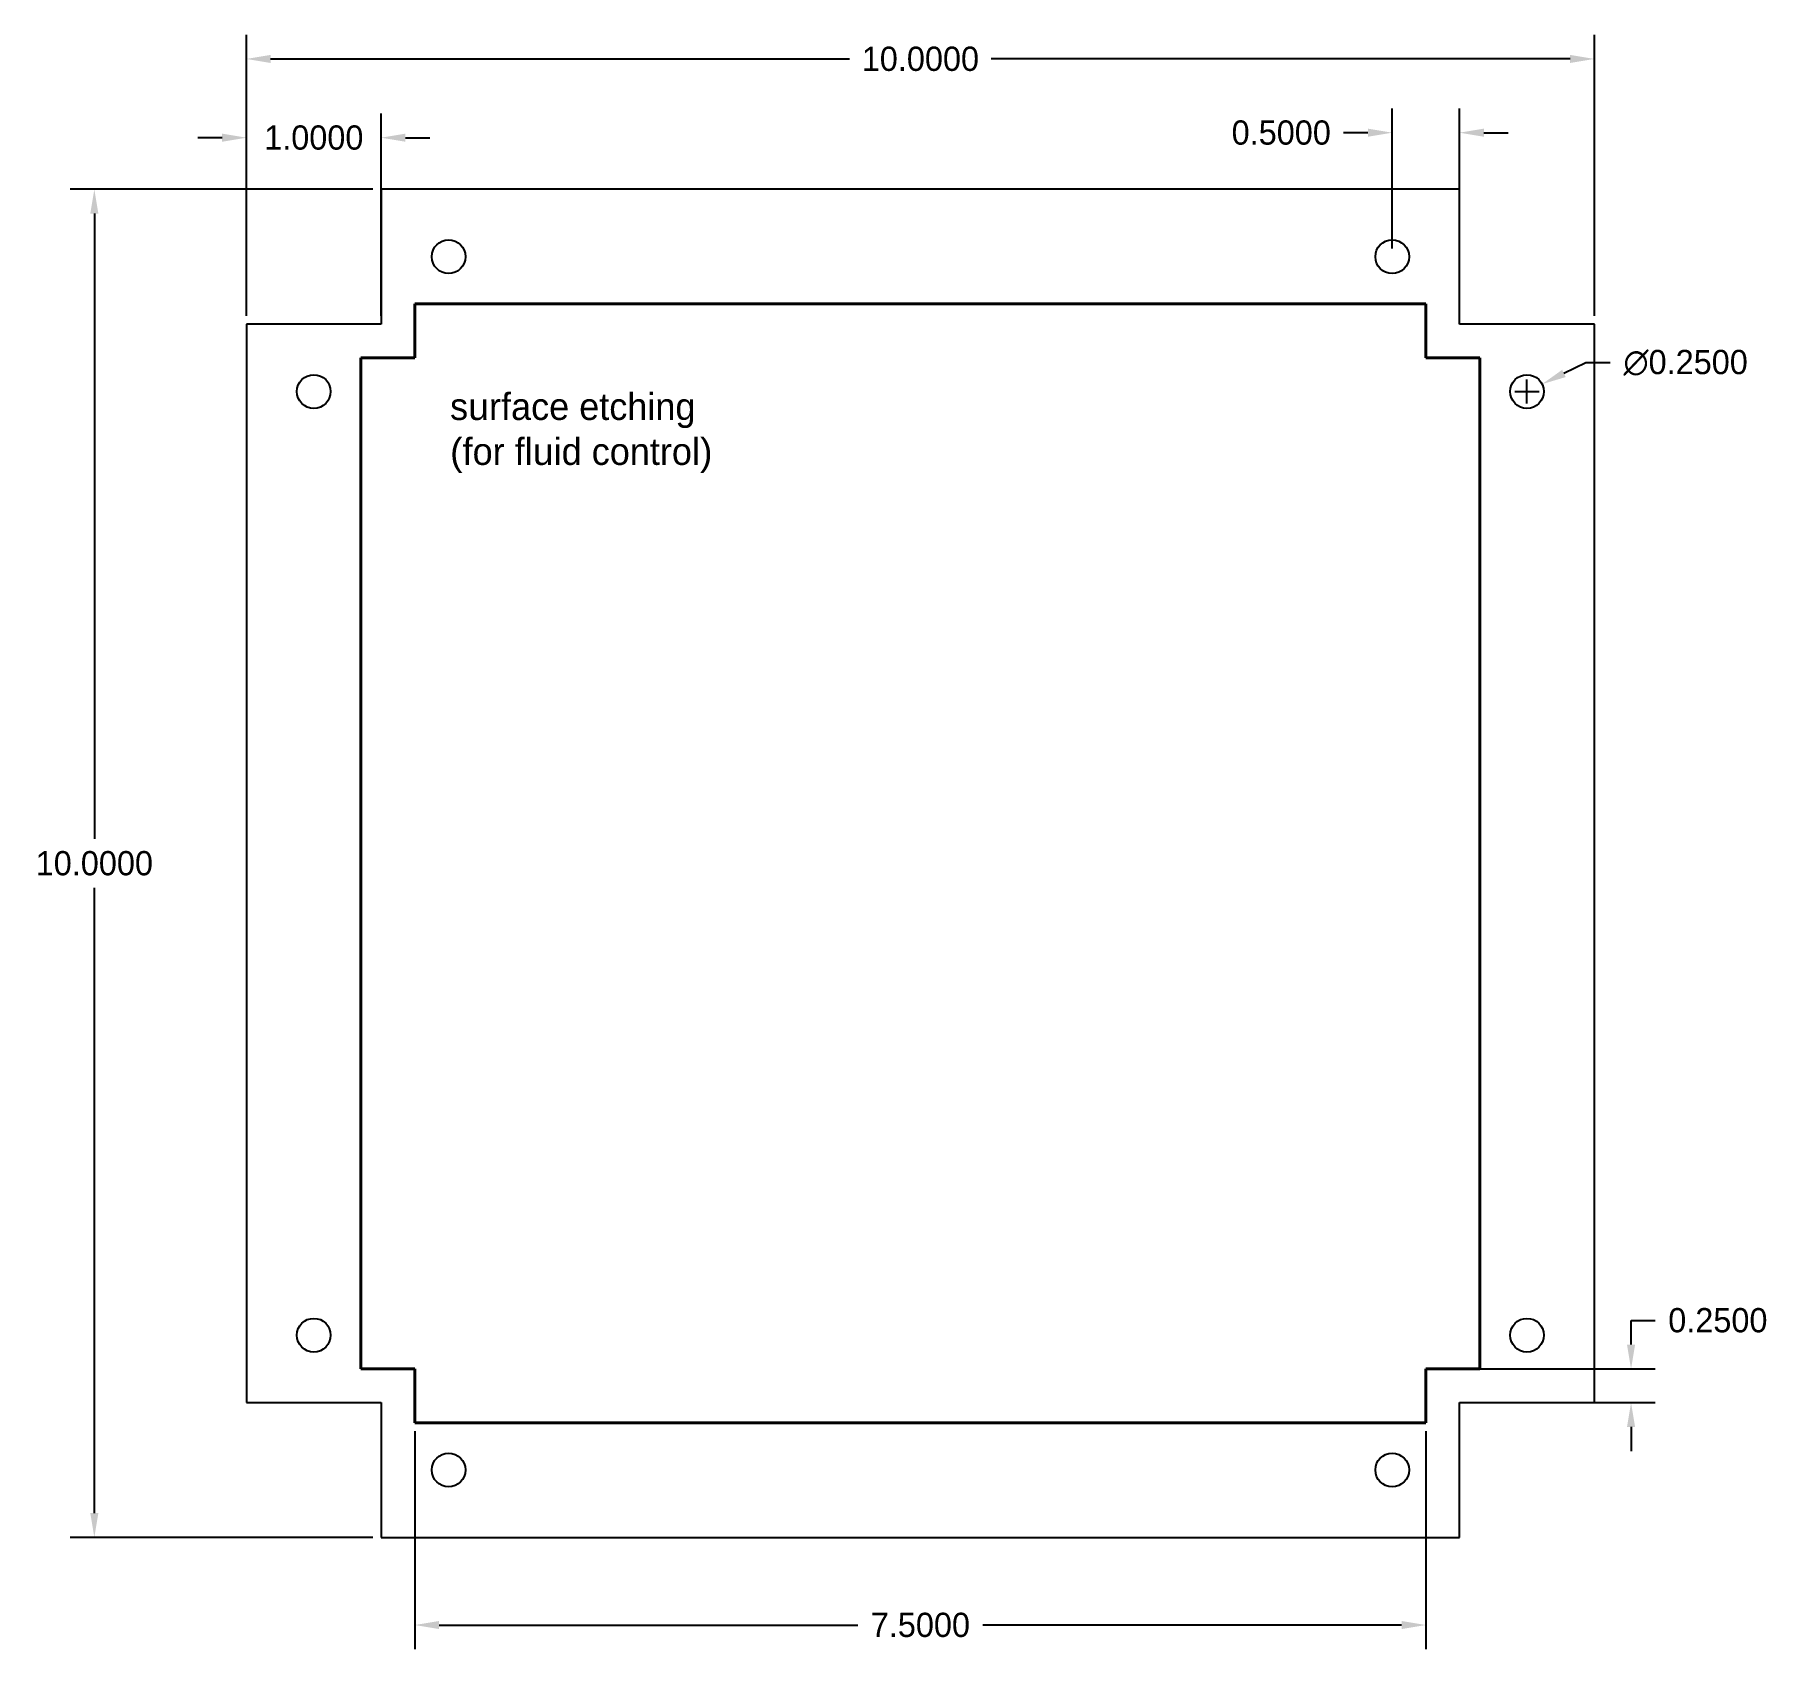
# Model space of a CAD drawing. Header units: inches. Extents: x -2.6 to 10.3, y -1.3 to 10.6.
import ezdxf

# ---------------------------------------------------------------- set-up
doc = ezdxf.new("R2010")
doc.units = ezdxf.units.IN
doc.header["$MEASUREMENT"] = 0
doc.dimstyles.get("Standard").update_dxf_attribs({"dimtxt": 0.18, "dimasz": 0.18, "dimexe": 0.18, "dimexo": 0.0625, "dimgap": 0.09, "dimtad": 0, "dimtih": 1, "dimtoh": 1, "dimdec": 4, "dimzin": 0, "dimdsep": 46, "dimtxsty": 'STANDARD', "dimcen": 0.09, "dimadec": 0, "dimazin": 0, "dimtfac": 1, "dimtdec": 4, "dimtofl": 0, "dimtmove": 0, "dimatfit": 3, "dimfxl": 1, "dimtolj": 1, "dimtzin": 0, "dimarcsym": 0})

# ---------------------------------------------------------------- blocks, each defined once
blk = doc.blocks.new('*D0')
at = {"color": 0, "linetype": 'Continuous', "lineweight": -2, "transparency": 16777216}
for p, q in [((-1, 8.562), (-1, 10.647)), ((9, 8.562), (9, 10.647)), ((-0.82, 10.467), (3.475, 10.467)), ((8.82, 10.467), (4.525, 10.467))]:
    blk.add_line(p, q, dxfattribs=at)
at = {"color": 0, "linetype": 'Continuous', "transparency": 16777216}
for points in [[(-0.82, 10.497), (-0.82, 10.437), (-1, 10.467)], [(8.82, 10.497), (8.82, 10.437), (9, 10.467)]]:
    blk.add_solid(points, dxfattribs=at)
at = {"layer": 'Defpoints', "color": 0, "linetype": 'Continuous', "transparency": 16777216}
for p in [(9, 10.467), (-1, 8.5, 1), (9, 8.5, 1)]:
    blk.add_point(p, dxfattribs=at)
at = {"color": 0, "linetype": 'Continuous', "transparency": 16777216, "insert": (4, 10.467), "char_height": 0.18, "attachment_point": 5}
blk.add_mtext('\\A1;10.0000', dxfattribs=at)
blk = doc.blocks.new('*D1')
at = {"color": 0, "linetype": 'Continuous', "lineweight": -2, "transparency": 16777216}
for p, q in [((-0.062, 9.5), (-2.308, 9.5)), ((-2.128, 9.32), (-2.128, 4.682)), ((-2.128, -0.32), (-2.128, 4.318)), ((-0.062, -0.5), (-2.308, -0.5))]:
    blk.add_line(p, q, dxfattribs=at)
at = {"color": 0, "linetype": 'Continuous', "transparency": 16777216}
for points in [[(-2.158, 9.32), (-2.098, 9.32), (-2.128, 9.5)], [(-2.158, -0.32), (-2.098, -0.32), (-2.128, -0.5)]]:
    blk.add_solid(points, dxfattribs=at)
at = {"layer": 'Defpoints', "color": 0, "linetype": 'Continuous', "transparency": 16777216}
for p in [(0, 9.5, 1), (-2.128, -0.5), (0, -0.5, 1)]:
    blk.add_point(p, dxfattribs=at)
at = {"color": 0, "linetype": 'Continuous', "transparency": 16777216, "insert": (-2.128, 4.5), "char_height": 0.18, "attachment_point": 5}
blk.add_mtext('\\A1;10.0000', dxfattribs=at)
blk = doc.blocks.new('*D2')
at = {"color": 0, "linetype": 'Continuous', "lineweight": -2, "transparency": 16777216}
for p, q in [((-1, 8.562), (-1, 10.063)), ((0, 8.562), (0, 10.063)), ((-1.18, 9.883), (-1.36, 9.883)), ((0.18, 9.883), (0.36, 9.883))]:
    blk.add_line(p, q, dxfattribs=at)
at = {"color": 0, "linetype": 'Continuous', "transparency": 16777216}
for points in [[(-1.18, 9.913), (-1.18, 9.853), (-1, 9.883)], [(0.18, 9.913), (0.18, 9.853), (0, 9.883)]]:
    blk.add_solid(points, dxfattribs=at)
at = {"layer": 'Defpoints', "color": 0, "linetype": 'Continuous', "transparency": 16777216}
for p in [(-1, 9.883), (-1, 8.5, 1), (0, 8.5, 1)]:
    blk.add_point(p, dxfattribs=at)
at = {"color": 0, "linetype": 'Continuous', "transparency": 16777216, "insert": (-0.5, 9.883), "char_height": 0.18, "attachment_point": 5}
blk.add_mtext('\\A1;1.0000', dxfattribs=at)
blk = doc.blocks.new('*D4')
at = {"color": 0, "linetype": 'Continuous', "lineweight": -2, "transparency": 16777216}
for p, q in [((7.5, 9.062), (7.5, 10.1)), ((8, 9.062), (8, 10.1)), ((7.32, 9.92), (7.14, 9.92)), ((8.18, 9.92), (8.36, 9.92))]:
    blk.add_line(p, q, dxfattribs=at)
at = {"color": 0, "linetype": 'Continuous', "transparency": 16777216}
for points in [[(7.32, 9.95), (7.32, 9.89), (7.5, 9.92)], [(8.18, 9.95), (8.18, 9.89), (8, 9.92)]]:
    blk.add_solid(points, dxfattribs=at)
at = {"layer": 'Defpoints', "color": 0, "linetype": 'Continuous', "transparency": 16777216}
for p in [(8, 9.92), (7.5, 9, 1), (8, 9, 1)]:
    blk.add_point(p, dxfattribs=at)
at = {"color": 0, "linetype": 'Continuous', "transparency": 16777216, "insert": (6.677, 9.92), "char_height": 0.18, "attachment_point": 5}
blk.add_mtext('\\A1;0.5000', dxfattribs=at)
blk = doc.blocks.new('*D5')
at = {"color": 0, "linetype": 'Continuous', "lineweight": -2, "transparency": 16777216}
for p, q in [((8.936, 8.213), (8.774, 8.134)), ((9.116, 8.213), (8.936, 8.213)), ((8.41, 8), (8.59, 8)), ((8.5, 7.91), (8.5, 8.09))]:
    blk.add_line(p, q, dxfattribs=at)
at = {"color": 0, "linetype": 'Continuous', "transparency": 16777216}
blk.add_solid([(8.761, 8.161), (8.787, 8.107), (8.612, 8.055)], dxfattribs=at)
at = {"layer": 'Defpoints', "color": 0, "linetype": 'Continuous', "transparency": 16777216}
for p in [(8.612, 8.055, 1), (8.388, 7.945, 1)]:
    blk.add_point(p, dxfattribs=at)
at = {"color": 0, "linetype": 'Continuous', "transparency": 16777216, "insert": (9.677, 8.213), "char_height": 0.18, "attachment_point": 5}
blk.add_mtext('\\A1;∅0.2500', dxfattribs=at)
blk = doc.blocks.new('*D6')
at = {"color": 0, "linetype": 'Continuous', "lineweight": -2, "transparency": 16777216}
for p, q in [((0.25, 0.287), (0.25, -1.33)), ((7.75, 0.287), (7.75, -1.33)), ((0.43, -1.15), (3.537, -1.15)), ((7.57, -1.15), (4.463, -1.15))]:
    blk.add_line(p, q, dxfattribs=at)
at = {"color": 0, "linetype": 'Continuous', "transparency": 16777216}
for points in [[(0.43, -1.12), (0.43, -1.18), (0.25, -1.15)], [(7.57, -1.12), (7.57, -1.18), (7.75, -1.15)]]:
    blk.add_solid(points, dxfattribs=at)
at = {"layer": 'Defpoints', "color": 0, "linetype": 'Continuous', "transparency": 16777216}
for p in [(0.25, 0.35, 1), (7.75, 0.35, 1), (7.75, -1.15)]:
    blk.add_point(p, dxfattribs=at)
at = {"color": 0, "linetype": 'Continuous', "transparency": 16777216, "insert": (4, -1.15), "char_height": 0.18, "attachment_point": 5}
blk.add_mtext('\\A1;7.5000', dxfattribs=at)
blk = doc.blocks.new('*D8')
at = {"color": 0, "linetype": 'Continuous', "lineweight": -2, "transparency": 16777216}
for p, q in [((9.272, 0.93), (9.272, 1.11)), ((9.272, 1.11), (9.452, 1.11)), ((8.062, 0.75), (9.452, 0.75)), ((8.062, 0.5), (9.452, 0.5)), ((9.272, 0.32), (9.272, 0.14))]:
    blk.add_line(p, q, dxfattribs=at)
at = {"color": 0, "linetype": 'Continuous', "transparency": 16777216}
for points in [[(9.242, 0.93), (9.302, 0.93), (9.272, 0.75)], [(9.242, 0.32), (9.302, 0.32), (9.272, 0.5)]]:
    blk.add_solid(points, dxfattribs=at)
at = {"layer": 'Defpoints', "color": 0, "linetype": 'Continuous', "transparency": 16777216}
for p in [(8, 0.75, 1), (9.272, 0.75), (8, 0.5, 1)]:
    blk.add_point(p, dxfattribs=at)
at = {"color": 0, "linetype": 'Continuous', "transparency": 16777216, "insert": (9.916, 1.11), "char_height": 0.18, "attachment_point": 5}
blk.add_mtext('\\A1;0.2500', dxfattribs=at)

msp = doc.modelspace()

# ---------------------------------------------------------------- linework, layer by layer
for p, q in [((8, 9.5, 1), (0, 9.5, 1)), ((0, 9.5, 1), (0, 9, 1)), ((8, 8.5, 1), (8, 9.5, 1)), ((0, 9, 1), (0, 8.5, 1)), ((0, 8.5, 1), (-1, 8.5, 1)), ((-1, 8.5, 1), (-1, 0.5, 1)), ((9, 8.5, 1), (8, 8.5, 1)), ((9, 0.5, 1), (9, 8.5, 1)), ((-1, 0.5, 1), (0, 0.5, 1)), ((0, 0.5, 1), (0, -0.5, 1)), ((8, -0.5, 1), (8, 0.5, 1)), ((8, 0.5, 1), (9, 0.5, 1)), ((0, -0.5, 1), (8, -0.5, 1))]:
    msp.add_line(p, q)
at = {"color": 4, "linetype": 'Continuous', "lineweight": 40}
for p, q in [((7.75, 8.65, 1), (0.25, 8.65, 1)), ((0.25, 8.65, 1), (0.25, 8.25, 1)), ((7.75, 8.25, 1), (7.75, 8.65, 1)), ((0.25, 8.25, 1), (-0.15, 8.25, 1)), ((-0.15, 8.25, 1), (-0.15, 0.75, 1)), ((8.15, 8.25, 1), (7.75, 8.25, 1)), ((8.15, 0.75, 1), (8.15, 8.25, 1)), ((-0.15, 0.75, 1), (0.25, 0.75, 1)), ((0.25, 0.75, 1), (0.25, 0.35, 1)), ((7.75, 0.35, 1), (7.75, 0.75, 1)), ((7.75, 0.75, 1), (8.15, 0.75, 1)), ((0.25, 0.35, 1), (7.75, 0.35, 1))]:
    msp.add_line(p, q, dxfattribs=at)
for centre in [(0.5, 9, 1), (0.5, 9, 1), (7.5, 9, 1), (-0.5, 8, 1), (8.5, 8, 1), (-0.5, 1, 1), (8.5, 1, 1), (0.5, 0, 1), (7.5, 0, 1)]:
    msp.add_circle(centre, 0.125)

# ---------------------------------------------------------------- texts
at = {"linetype": 'Continuous', "insert": (0.51098, 7.98889), "char_height": 0.2, "width": 3.2201017, "attachment_point": 1}
msp.add_mtext('{\\fFedra Mono|b0|i0|c0|p0;\\C4;s\\fArial|b0|i0|c0|p0;u\\fFedra Mono|b0|i0|c0|p0;rface etching \\P\\fArial|b0|i0|c0|p0;(\\fFedra Mono|b0|i0|c0|p0;for fl\\fArial|b0|i0|c0|p0;u\\fFedra Mono|b0|i0|c0|p0;id control\\fArial|b0|i0|c0|p0;)}', dxfattribs=at)

# ---------------------------------------------------------------- dimensions: what is measured, and where the dimension line sits
at = {"color": 2, "linetype": 'Continuous'}
for base, p1, p2, picture, middle in [((9, 10.46712), (-1, 8.5, 1), (9, 8.5, 1), '*D0', (4, 10.46712)), ((-1, 9.88281), (0, 8.5, 1), (-1, 8.5, 1), '*D2', (-0.5, 9.88281)), ((8, 9.92026), (7.5, 9, 1), (8, 9, 1), '*D4', (6.67668, 9.92026))]:
    dim = msp.add_linear_dim(base=base, p1=p1, p2=p2, dimstyle='Standard', dxfattribs=at)
    dim.commit()
    dim.dimension.update_dxf_attribs({"geometry": picture, "text_midpoint": middle, "dimtype": 160})
dim = msp.add_linear_dim(base=(-2.12767, -0.5), p1=(0, 9.5, 1), p2=(0, -0.5, 1), angle=270, dimstyle='Standard', dxfattribs=at)
dim.commit()
dim.dimension.update_dxf_attribs({"geometry": '*D1', "text_midpoint": (-2.12767, 4.5), "dimtype": 160})
dim = msp.add_diameter_dim_2p(p1=(8.38769, 7.94512, 1), p2=(8.61231, 8.05488, 1), dimstyle='Standard', dxfattribs=at)
dim.commit()
dim.dimension.update_dxf_attribs({"geometry": '*D5', "text_midpoint": (9.677, 8.21293)})
at = {"color": 4, "linetype": 'Continuous'}
dim = msp.add_linear_dim(base=(9.27223, 0.75), p1=(8, 0.5, 1), p2=(8, 0.75, 1), angle=90, dimstyle='Standard', dxfattribs=at)
dim.commit()
dim.dimension.update_dxf_attribs({"geometry": '*D8', "text_midpoint": (9.91555, 1.11)})
dim = msp.add_linear_dim(base=(7.75, -1.15023), p1=(0.25, 0.35, 1), p2=(7.75, 0.35, 1), dimstyle='Standard', dxfattribs=at)
dim.commit()
dim.dimension.update_dxf_attribs({"geometry": '*D6', "text_midpoint": (4, -1.15023)})

doc.saveas('drawing.dxf')
